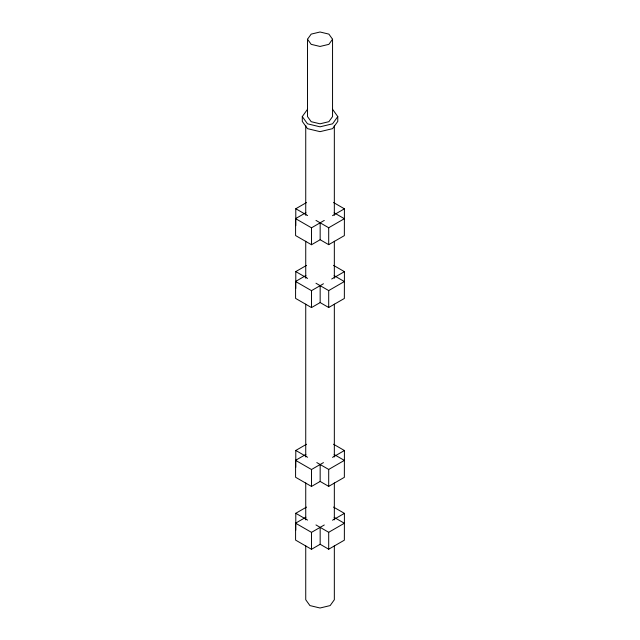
<?xml version="1.0" encoding="UTF-8"?>
<svg xmlns="http://www.w3.org/2000/svg" width="640" height="640" viewBox="0 0 640 640"><rect width="100%" height="100%" fill="white"/><g stroke="black" fill="none" stroke-linecap="round" stroke-linejoin="round"><path stroke-width="0.96" d="M307.512 39.232L311.176 34.12L320.032 32L328.888 34.12L332.552 39.232L332.552 116.576L328.888 121.688L320.032 123.808L311.176 121.688L307.512 116.576L307.512 39.232L311.176 44.344L320.032 46.456L328.888 44.344L332.552 39.232M332.584 109.328L337.776 116.576L337.776 121.408L332.584 128.656L320.032 131.656L307.488 128.656L302.288 121.408L302.288 116.576L307.488 109.328M337.776 116.576L332.584 123.816L320.032 126.816L307.488 123.816L302.288 116.576M295.784 225.656L295.784 208.736L306.496 202.552M333.528 202.528L344.416 208.808L344.352 235.624L328.696 244.664L320.16 239.736L311.496 244.736L295.584 235.552L295.584 218.632L305.896 212.68M295.584 218.632L311.496 227.816L324.28 220.432M332.52 215.68L344.416 208.808M315.976 220.4L328.696 227.744L344.352 218.704L334.144 212.808M295.784 288.504L295.784 271.584L306.496 265.4M333.528 265.368L344.416 271.656L344.352 298.464L328.696 307.504L320.16 302.576L311.496 307.576L295.584 298.392L295.584 281.472L305.896 275.52M295.584 281.472L311.496 290.656L323.456 283.752M331.696 279L344.416 271.656M315.976 283.24L328.696 290.584L344.352 281.544L334.144 275.648M295.784 467.368L295.784 450.448L306.496 444.256M333.528 444.232L344.416 450.52L344.352 477.328L328.696 486.368L320.16 481.44L311.496 486.44L295.584 477.256L295.584 460.336L305.896 454.384M295.584 460.336L311.496 469.52L323.456 462.616M332.52 457.384L344.416 450.52M316.808 462.584L328.696 469.448L344.352 460.408L334.144 454.512M295.784 530.208L295.784 513.288L306.496 507.104M333.528 507.08L344.416 513.36L344.352 540.176L328.696 549.208L320.16 544.28L311.496 549.288L295.584 540.096L295.584 523.184L305.896 517.224M295.584 523.184L311.496 532.368L324.28 524.984M332.52 520.224L344.416 513.36M315.976 524.944L328.696 532.296L344.352 523.256L334.144 517.36M295.784 208.736L307.6 215.56M295.784 271.584L307.6 278.408M295.784 450.448L307.6 457.272M295.784 513.288L307.6 520.112M334.336 125.4L334.336 215.28M334.336 241.24L334.336 278.192M334.336 304.152L334.336 456.944M334.336 482.904L334.336 519.856M334.336 545.816L334.336 599.744L330.144 605.584L320.032 608L309.92 605.584L305.736 599.744L305.736 545.816M328.696 227.744L328.696 244.664M328.696 290.584L328.696 307.504M328.696 469.448L328.696 486.368M328.696 532.296L328.696 549.208M320.16 222.816L320.16 239.736M320.16 285.656L320.16 302.576M320.16 464.52L320.16 481.44M320.16 527.36L320.16 544.28M311.496 227.816L311.496 244.736M311.496 290.656L311.496 307.576M311.496 469.52L311.496 486.44M311.496 532.368L311.496 549.288M305.736 125.4L305.736 215.28M305.736 241.24L305.736 278.192M305.736 304.152L305.736 456.944M305.736 482.904L305.736 519.856"/></g></svg>
